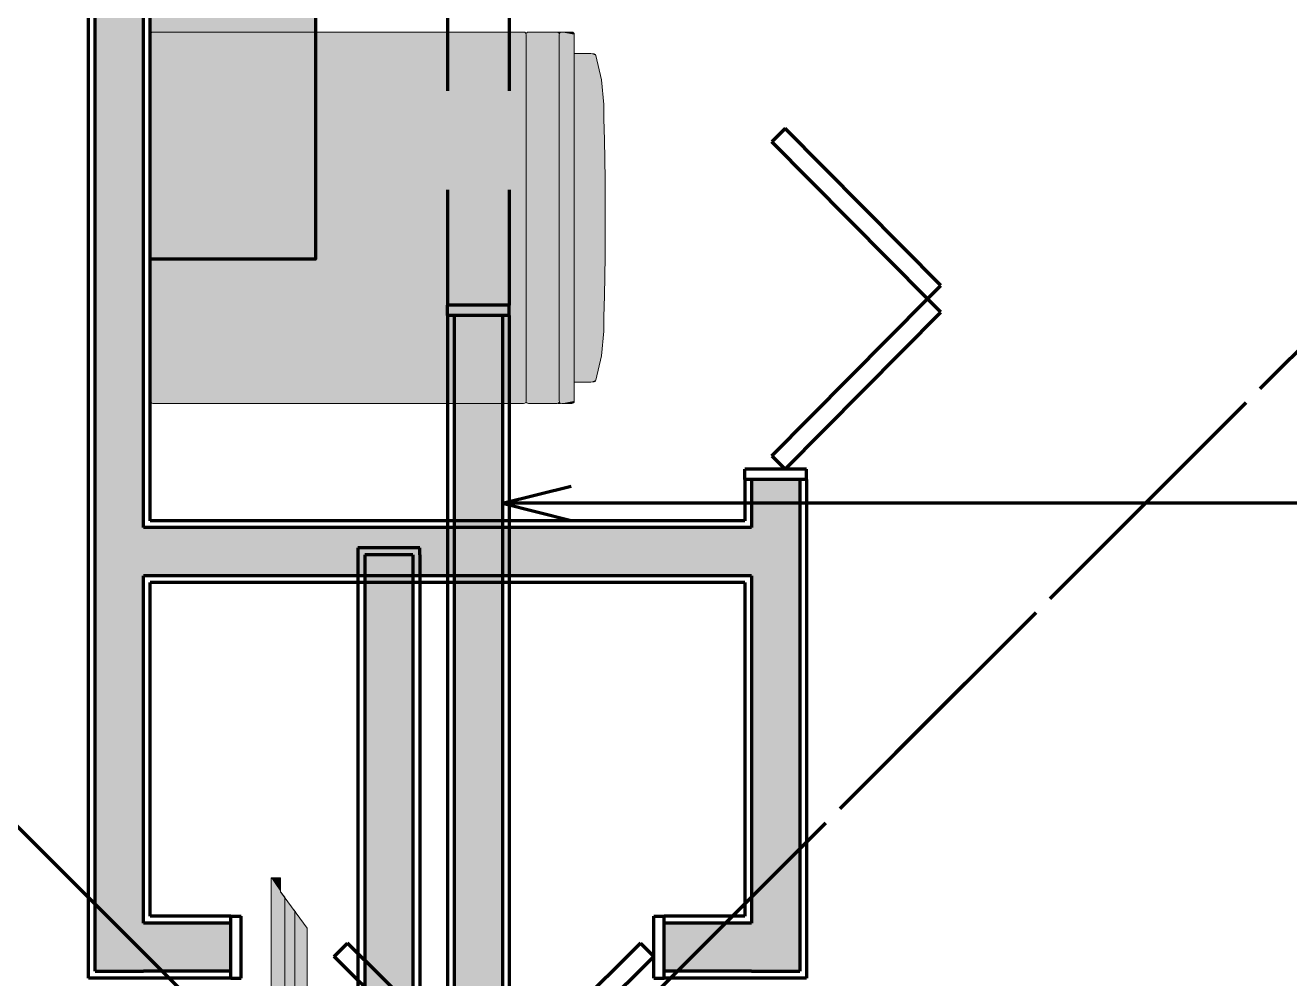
# Model space of a CAD drawing. Header units: inches. Extents: x -355 to 955, y -237 to 947.
# Drawn here: x 430.8 to 522.7, y 233.7 to 303 of the extents above; entities that cross this region are included whole.
import ezdxf

# ---------------------------------------------------------------- set-up
doc = ezdxf.new("R2010")
doc.units = ezdxf.units.IN
doc.header["$LTSCALE"] = 96
doc.header["$MEASUREMENT"] = 0
doc.linetypes.add('Dash', pattern=[0.225, 0.15, -0.075])
for name, color, linetype, lineweight, true_color in [('Cabinets_  Wall-2', 9, 'Continuous', 211, 0x808080), ('Dimensions-3', 7, 'Continuous', 158, 0x000080), ('Doors-2', 7, 'Continuous', 158, 0x4b4b4b), ('Doors-3', 7, 'Continuous', 158, 0x4b4b4b), ('Fixtures_ Interior-2', 7, 'Continuous', 158, 0x804040), ('Furniture_ Interior-2', 7, 'Continuous', 211, 0x8080c0), ('Furniture_ Interior-3', 7, 'Continuous', 211, 0x8080c0), ('Roof Planes-3', 7, 'Dash', 211, 0x6fa455), ('Walls_  Normal-2', 7, 'Continuous', 211, 0x000000), ('Walls_  Normal-3', 7, 'Continuous', 211, 0x000000)]:
    doc.layers.add(name, color=color, linetype=linetype, lineweight=lineweight, true_color=true_color)

# ---------------------------------------------------------------- blocks, each defined once
blk = doc.blocks.new('Clothes Washer No.03_2')
at = {"layer": 'Fixtures_ Interior-2', "color": 17, "lineweight": 0, "true_color": 0x804040, "transparency": 33554687}
for p, q in [((13.5, 29.762), (13.5, 30.823)), ((-13.398, 5.747), (-13.368, 5.729)), ((-13.368, 5.729), (-13.319, 5.735)), ((-13.319, 5.735), (13.319, 5.735)), ((13.368, 5.743), (13.319, 5.735)), ((13.398, 5.747), (13.368, 5.743)), ((-13.489, 3.427), (-13.455, 3.37)), ((-13.489, 3.224), (-13.455, 3.28)), ((-13.455, 3.37), (-13.399, 3.314)), ((-13.455, 3.28), (-13.399, 3.314)), ((-13.399, 3.314), (-13.369, 3.318)), ((-13.369, 3.318), (-13.32, 3.325)), ((-13.32, 3.325), (13.32, 3.325)), ((13.368, 3.318), (13.32, 3.325)), ((13.399, 3.314), (13.368, 3.318)), ((13.455, 3.37), (13.399, 3.314)), ((13.455, 3.28), (13.399, 3.314)), ((13.489, 3.427), (13.455, 3.37)), ((13.489, 3.224), (13.455, 3.28)), ((11.942, 2.24), (-11.942, 2.24))]:
    blk.add_line(p, q, dxfattribs=at)
blk.add_lwpolyline([(-13.5, 3.145), (-13.489, 3.224), (-13.5, 3.253), (-13.5, 3.397), (-13.489, 3.427), (-13.5, 3.505), (-13.5, 5.556), (-13.489, 5.634), (-13.455, 5.691), (-13.398, 5.747), (-13.455, 5.781), (-13.489, 5.837), (-13.5, 5.916), (-13.5, 32.869), (-13.489, 32.948), (-13.455, 33.004), (-13.398, 33.038), (-13.319, 33.049), (13.319, 33.049), (13.398, 33.038), (13.455, 33.004), (13.489, 32.948), (13.5, 32.869), (13.5, 5.916), (13.489, 5.837), (13.455, 5.781), (13.398, 5.747), (13.455, 5.691), (13.489, 5.634), (13.5, 5.556), (13.5, 3.505), (13.489, 3.427), (13.5, 3.397), (13.5, 3.253), (13.489, 3.224), (13.5, 3.145), (13.5, 2.42), (13.489, 2.341), (13.455, 2.285), (13.399, 2.251), (13.32, 2.24), (11.942, 2.24), (11.942, 1.02), (11.93, 0.782), (11.907, 0.73), (11.866, 0.689), (11.795, 0.655), (10.04, 0.245), (8.234, 0.092), (7.203, 0.092), (5.679, 0.045), (2.805, 0), (-2.805, 0), (-5.679, 0.045), (-7.203, 0.092), (-8.234, 0.092), (-10.04, 0.245), (-11.795, 0.655), (-11.866, 0.689), (-11.907, 0.73), (-11.93, 0.782), (-11.942, 1.019), (-11.942, 2.24), (-13.32, 2.24), (-13.399, 2.251), (-13.455, 2.285), (-13.489, 2.341), (-13.5, 2.42)], close=True, dxfattribs=at)
at = {"layer": 'Fixtures_ Interior-2', "color": 7, "lineweight": 0, "true_color": 0xffffff, "transparency": 33554687}
for points in [[(-13.5, 32.869), (-13.319, 33.049), (-13.5, 32.869), (13.319, 33.049)], [(-13.5, 32.869), (13.319, 33.049), (-13.5, 32.869), (13.5, 32.869)], [(-13.5, 32.869), (-13.398, 33.038), (-13.5, 32.869), (-13.319, 33.049)], [(-13.5, 32.869), (-13.489, 32.948), (-13.5, 32.869), (-13.398, 33.038)], [(13.5, 5.916), (-13.5, 5.916), (13.5, 5.916), (-13.5, 32.869)], [(13.5, 5.916), (-13.5, 32.869), (13.5, 5.916), (13.5, 32.869)], [(-13.489, 32.948), (-13.455, 33.004), (-13.489, 32.948), (-13.398, 33.038)], [(13.319, 33.049), (13.398, 33.038), (13.319, 33.049), (13.5, 32.869)], [(13.398, 33.038), (13.455, 33.004), (13.398, 33.038), (13.489, 32.948)], [(13.398, 33.038), (13.489, 32.948), (13.398, 33.038), (13.5, 32.869)], [(-13.5, 5.916), (13.5, 5.916), (-13.5, 5.916), (2.805, 0)], [(-13.398, 5.747), (-13.5, 5.916), (-13.398, 5.747), (-2.805, 0)], [(-13.5, 5.916), (2.805, 0), (-13.5, 5.916), (-2.805, 0)], [(-13.398, 5.747), (-13.489, 5.837), (-13.398, 5.747), (-13.5, 5.916)], [(-13.5, 5.556), (-13.455, 5.691), (-13.5, 5.556), (-13.398, 5.747)], [(-13.5, 5.556), (-13.398, 5.747), (-13.5, 5.556), (-11.942, 2.24)], [(-13.5, 5.556), (-13.489, 5.634), (-13.5, 5.556), (-13.455, 5.691)], [(-13.5, 3.505), (-13.5, 5.556), (-13.5, 3.505), (-11.942, 2.24)], [(-13.398, 5.747), (-13.455, 5.781), (-13.398, 5.747), (-13.489, 5.837)], [(-13.398, 5.747), (-2.805, 0), (-13.398, 5.747), (-5.679, 0.045)], [(-13.398, 5.747), (-5.679, 0.045), (-13.398, 5.747), (-7.203, 0.092)], [(-13.398, 5.747), (-7.203, 0.092), (-13.398, 5.747), (-11.942, 2.24)], [(13.5, 5.916), (13.398, 5.747), (13.5, 5.916), (2.805, 0)], [(13.398, 5.747), (5.679, 0.045), (13.398, 5.747), (2.805, 0)], [(13.398, 5.747), (7.203, 0.092), (13.398, 5.747), (5.679, 0.045)], [(13.398, 5.747), (11.942, 2.24), (13.398, 5.747), (7.203, 0.092)], [(13.398, 5.747), (13.5, 5.556), (13.398, 5.747), (11.942, 2.24)], [(13.5, 5.556), (13.5, 3.505), (13.5, 5.556), (11.942, 2.24)], [(13.5, 5.916), (13.489, 5.837), (13.5, 5.916), (13.398, 5.747)], [(13.489, 5.837), (13.455, 5.781), (13.489, 5.837), (13.398, 5.747)], [(13.398, 5.747), (13.455, 5.691), (13.398, 5.747), (13.5, 5.556)], [(13.455, 5.691), (13.489, 5.634), (13.455, 5.691), (13.5, 5.556)], [(-13.489, 3.427), (-13.5, 3.505), (-13.489, 3.427), (-11.942, 2.24)], [(-13.489, 3.224), (-13.5, 3.253), (-13.489, 3.224), (-13.489, 3.427)], [(-13.5, 3.253), (-13.5, 3.397), (-13.5, 3.253), (-13.489, 3.427)], [(-13.5, 3.145), (-13.489, 3.224), (-13.5, 3.145), (-11.942, 2.24)], [(-13.5, 2.42), (-13.5, 3.145), (-13.5, 2.42), (-13.32, 2.24)], [(-13.5, 3.145), (-11.942, 2.24), (-13.5, 3.145), (-13.32, 2.24)], [(-13.489, 3.224), (-13.489, 3.427), (-13.489, 3.224), (-11.942, 2.24)], [(13.5, 3.505), (13.489, 3.427), (13.5, 3.505), (11.942, 2.24)], [(13.489, 3.427), (13.489, 3.224), (13.489, 3.427), (11.942, 2.24)], [(13.489, 3.224), (13.5, 3.145), (13.489, 3.224), (11.942, 2.24)], [(13.5, 3.145), (13.32, 2.24), (13.5, 3.145), (11.942, 2.24)], [(13.5, 3.145), (13.5, 2.42), (13.5, 3.145), (13.32, 2.24)], [(13.489, 3.427), (13.5, 3.397), (13.489, 3.427), (13.5, 3.253)], [(13.489, 3.427), (13.5, 3.253), (13.489, 3.427), (13.489, 3.224)], [(-13.5, 2.42), (-13.32, 2.24), (-13.5, 2.42), (-13.399, 2.251)], [(-13.5, 2.42), (-13.399, 2.251), (-13.5, 2.42), (-13.489, 2.341)], [(-13.399, 2.251), (-13.455, 2.285), (-13.399, 2.251), (-13.489, 2.341)], [(-7.203, 0.092), (-8.234, 0.092), (-7.203, 0.092), (-11.942, 2.24)], [(-8.234, 0.092), (-10.04, 0.245), (-8.234, 0.092), (-11.942, 2.24)], [(-10.04, 0.245), (-11.942, 1.019), (-10.04, 0.245), (-11.942, 2.24)], [(11.942, 2.24), (8.234, 0.092), (11.942, 2.24), (7.203, 0.092)], [(11.942, 2.24), (10.04, 0.245), (11.942, 2.24), (8.234, 0.092)], [(11.942, 2.24), (11.942, 1.02), (11.942, 2.24), (10.04, 0.245)], [(13.5, 2.42), (13.489, 2.341), (13.5, 2.42), (13.32, 2.24)], [(13.489, 2.341), (13.399, 2.251), (13.489, 2.341), (13.32, 2.24)], [(13.489, 2.341), (13.455, 2.285), (13.489, 2.341), (13.399, 2.251)], [(-10.04, 0.245), (-11.795, 0.655), (-10.04, 0.245), (-11.942, 1.019)], [(-11.795, 0.655), (-11.93, 0.782), (-11.795, 0.655), (-11.942, 1.019)], [(11.942, 1.02), (11.795, 0.655), (11.942, 1.02), (10.04, 0.245)], [(11.942, 1.02), (11.93, 0.782), (11.942, 1.02), (11.795, 0.655)], [(-11.795, 0.655), (-11.866, 0.689), (-11.795, 0.655), (-11.93, 0.782)], [(-11.866, 0.689), (-11.907, 0.73), (-11.866, 0.689), (-11.93, 0.782)], [(11.93, 0.782), (11.866, 0.689), (11.93, 0.782), (11.795, 0.655)], [(11.93, 0.782), (11.907, 0.73), (11.93, 0.782), (11.866, 0.689)]]:
    blk.add_solid(points, dxfattribs=at)
blk = doc.blocks.new('Flat Screen 7')
at = {"layer": 'Furniture_ Interior-2', "color": 163, "lineweight": 0, "true_color": 0x8080c0, "transparency": 33554687}
for p, q in [((-19.514, 1.727), (-19.581, 1.669)), ((-7.87, 0.992), (-7.207, 1.727)), ((7.87, 0.992), (7.207, 1.727)), ((19.514, 1.727), (19.581, 1.669)), ((-21.556, 0.026), (-21.563, 0.049))]:
    blk.add_line(p, q, dxfattribs=at)
blk.add_lwpolyline([(18.47, 2.625), (20.681, 0.683), (21.562, 0.683), (21.562, 0), (-21.563, 0), (-21.563, 0.683), (-20.712, 0.683), (-18.47, 2.625)], close=True, dxfattribs=at)
for points in [[(-19.466, 1.768), (-19.514, 1.727), (19.514, 1.727), (19.466, 1.768)], [(-20.712, 0.683), (-20.681, 0.71), (-20.398, 0.965), (-20.368, 0.992), (20.368, 0.992), (20.398, 0.965), (20.681, 0.71), (20.712, 0.683)]]:
    blk.add_lwpolyline(points, dxfattribs=at)
at = {"layer": 'Furniture_ Interior-2', "color": 7, "lineweight": 0, "true_color": 0xffffff, "transparency": 33554687}
for points in [[(-18.47, 2.625), (20.681, 0.683), (-18.47, 2.625), (-20.712, 0.683)], [(-18.47, 2.625), (18.47, 2.625), (-18.47, 2.625), (20.681, 0.683)], [(20.681, 0.683), (21.562, 0), (20.681, 0.683), (-21.563, 0)], [(20.681, 0.683), (-21.563, 0), (20.681, 0.683), (-20.712, 0.683)], [(-21.563, 0), (-21.563, 0.683), (-21.563, 0), (-20.712, 0.683)], [(20.681, 0.683), (21.562, 0.683), (20.681, 0.683), (21.562, 0)]]:
    blk.add_solid(points, dxfattribs=at)

msp = doc.modelspace()

# ---------------------------------------------------------------- linework, layer by layer
at = {"layer": 'Cabinets_  Wall-2', "color": 8, "true_color": 0x808080, "transparency": 33554687}
for p, q in [((451.91, 304), (451.91, 286)), ((451.91, 286), (439.91, 286))]:
    msp.add_line(p, q, dxfattribs=at)
msp.add_lwpolyline([(439.91, 286), (439.91, 304), (451.91, 304), (451.91, 286)], close=True, dxfattribs=at)
at = {"layer": 'Cabinets_  Wall-2', "color": 7, "true_color": 0xffffff, "transparency": 33554687}
for points in [[(451.91, 286), (439.91, 286), (451.91, 286), (451.91, 304)], [(439.91, 286), (439.91, 304), (439.91, 286), (451.91, 304)]]:
    msp.add_solid(points, dxfattribs=at)
at = {"layer": 'Dimensions-3', "transparency": 33554687}
for q in [(470.5, 269.488), (470.5, 266.988)]:
    msp.add_line((465.5, 268.238), q, dxfattribs=at)
at = {"layer": 'Dimensions-3', "color": 176, "linetype": 'Continuous', "lineweight": 158, "true_color": 0x000080, "transparency": 33554687}
msp.add_line((533.88, 268.238), (465.5, 268.238), dxfattribs=at)
at = {"layer": 'Doors-2', "transparency": 33554687}
for p, q in [((486.054, 295.487), (485.078, 294.519)), ((497.377, 284.072), (486.054, 295.487)), ((496.4, 283.103), (485.078, 294.519)), ((496.4, 283.103), (497.377, 284.072)), ((485.078, 271.688), (496.4, 283.103)), ((497.377, 282.135), (496.4, 283.103)), ((486.054, 270.719), (497.377, 282.135)), ((485.078, 271.688), (486.054, 270.719)), ((483.117, 269.969), (483.117, 270.719)), ((487.617, 270.719), (483.117, 270.719)), ((487.617, 269.969), (487.617, 270.719)), ((487.617, 269.969), (483.117, 269.969)), ((445.764, 238.219), (446.514, 238.219)), ((445.764, 233.719), (445.764, 238.219)), ((446.514, 233.719), (446.514, 238.219)), ((476.514, 238.219), (477.264, 238.219)), ((476.514, 233.719), (476.514, 238.219)), ((477.264, 233.719), (477.264, 238.219)), ((453.277, 235.282), (454.245, 236.258)), ((464.895, 225.695), (454.245, 236.258)), ((475.545, 236.258), (464.895, 225.695)), ((475.545, 236.258), (476.514, 235.282)), ((463.927, 224.719), (453.277, 235.282)), ((476.514, 235.282), (465.864, 224.719)), ((445.764, 233.719), (446.514, 233.719)), ((476.514, 233.719), (477.264, 233.719))]:
    msp.add_line(p, q, dxfattribs=at)
at = {"layer": 'Doors-3', "linetype": 'Dash', "transparency": 33554687}
for p, q in [((461.5, 312.641), (461.5, 282.641)), ((466, 312.641), (466, 282.641))]:
    msp.add_line(p, q, dxfattribs=at)
at = {"layer": 'Doors-3', "transparency": 33554687}
for p, q in [((461.5, 281.891), (461.5, 282.641)), ((466, 282.641), (461.5, 282.641)), ((466, 281.891), (466, 282.641)), ((466, 281.891), (461.5, 281.891))]:
    msp.add_line(p, q, dxfattribs=at)
at = {"layer": 'Roof Planes-3', "transparency": 33554687}
for points in [[(262, 413), (459.5, 215.5), (459.5, 214.5), (262, 17), (262, 101.448), (375.452, 214.899), (262, 328.351)], [(657, 413), (459.5, 215.5), (262, 413)], [(657, 17), (459.5, 214.5), (459.5, 215.5), (657, 413)]]:
    msp.add_lwpolyline(points, close=True, dxfattribs=at)
at = {"layer": 'Walls_  Normal-2', "color": 18, "linetype": 'Continuous', "lineweight": 211, "true_color": 0x000000, "transparency": 33554687}
for p, q in [((435.41, 233.719), (435.41, 339.219)), ((435.91, 234.219), (435.91, 339.719)), ((439.41, 266.469), (439.41, 339.719)), ((439.91, 266.969), (439.91, 339.219)), ((487.617, 269.969), (483.117, 269.969)), ((483.117, 269.969), (483.117, 266.969)), ((487.117, 269.969), (483.617, 269.969)), ((483.617, 269.969), (483.617, 266.469)), ((487.117, 269.969), (487.117, 234.219)), ((487.617, 269.969), (487.617, 233.719)), ((483.117, 266.969), (439.91, 266.969)), ((483.617, 266.469), (439.41, 266.469)), ((439.41, 237.719), (439.41, 262.969)), ((483.617, 262.969), (439.41, 262.969)), ((483.617, 262.969), (483.617, 237.719)), ((439.91, 238.219), (439.91, 262.469)), ((483.117, 262.469), (439.91, 262.469)), ((483.117, 262.469), (483.117, 238.219)), ((445.764, 238.219), (439.91, 238.219)), ((445.764, 233.719), (445.764, 238.219)), ((477.264, 233.719), (477.264, 238.219)), ((483.117, 238.219), (477.264, 238.219)), ((445.764, 237.719), (439.41, 237.719)), ((445.764, 234.219), (445.764, 237.719)), ((477.264, 234.219), (477.264, 237.719)), ((483.617, 237.719), (477.264, 237.719)), ((445.764, 233.719), (435.41, 233.719)), ((435.91, 234.219), (439.41, 234.219)), ((445.764, 234.219), (439.41, 234.219)), ((483.617, 234.219), (477.264, 234.219)), ((487.617, 233.719), (477.264, 233.719)), ((483.617, 234.219), (487.117, 234.219))]:
    msp.add_line(p, q, dxfattribs=at)
at = {"layer": 'Walls_  Normal-2', "color": 53, "true_color": 0xe3d062, "transparency": 33554687}
for points in [[(435.91, 234.219), (435.91, 339.719), (439.41, 234.219), (439.41, 339.719)], [(487.117, 269.969), (487.117, 234.219), (483.617, 269.969), (483.617, 234.219)], [(483.617, 262.969), (439.41, 262.969), (483.617, 266.469), (439.41, 266.469)], [(445.764, 234.219), (439.41, 234.219), (445.764, 237.719), (439.41, 237.719)], [(483.617, 234.219), (477.264, 234.219), (483.617, 237.719), (477.264, 237.719)]]:
    msp.add_solid(points, dxfattribs=at)
at = {"layer": 'Walls_  Normal-3', "color": 18, "linetype": 'Continuous', "lineweight": 211, "true_color": 0x000000, "transparency": 33554687}
for p, q in [((466, 281.891), (461.5, 281.891)), ((461.5, 281.891), (461.5, 149)), ((465.5, 281.891), (462, 281.891)), ((462, 281.891), (462, 149)), ((465.5, 281.891), (465.5, 219.5)), ((466, 281.891), (466, 220)), ((459.5, 265), (455, 265)), ((455, 265), (455, 264.5)), ((459.5, 264.5), (459.5, 265)), ((455, 264.5), (455, 171.5)), ((459, 264.5), (455.5, 264.5)), ((455.5, 264.5), (455.5, 171.5)), ((459, 264.5), (459, 171.5)), ((459.5, 264.5), (459.5, 171.5))]:
    msp.add_line(p, q, dxfattribs=at)
at = {"layer": 'Walls_  Normal-3', "color": 53, "true_color": 0xe3d062, "transparency": 33554687}
for points in [[(465.5, 281.891), (465.5, 149), (462, 281.891), (462, 149)], [(459, 264.5), (459, 171.5), (455.5, 264.5), (455.5, 171.5)]]:
    msp.add_solid(points, dxfattribs=at)

# ---------------------------------------------------------------- block references
at = {"layer": 'Fixtures_ Interior-2', "linetype": 'Continuous', "lineweight": 0, "transparency": 33554687, "rotation": 90}
msp.add_blockref('Clothes Washer No.03_2', (472.96, 289), dxfattribs=at)
at = {"layer": 'Furniture_ Interior-3', "transparency": 33554687, "xscale": 1.182608695652175, "rotation": 270}
msp.add_blockref('Flat Screen 7', (448.688, 215.5), dxfattribs=at)

doc.saveas('drawing.dxf')
